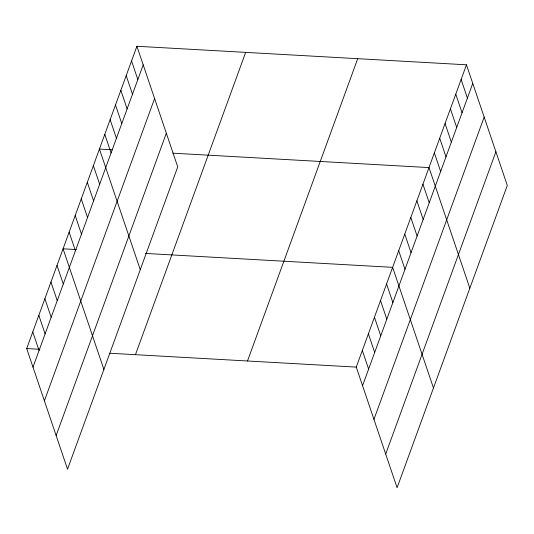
<?xml version="1.0" encoding="UTF-8"?>
<svg xmlns="http://www.w3.org/2000/svg" width="534" height="534" viewBox="0 0 534 534"><rect width="100%" height="100%" fill="white"/><g stroke="black" fill="none" stroke-linecap="round" stroke-linejoin="round"><path stroke-width="0.8" d="M136.904 46.264L177.735 166.895L67.531 469.199L26.7 348.562L136.904 46.264L466.469 64.801L507.3 185.438L397.096 487.736L356.265 367.105L466.469 64.801M32.988 367.145L143.192 64.848M44.389 400.827L154.593 98.523M56.137 435.524L166.334 133.22M135.456 354.683L245.66 52.385M247.509 360.984L357.713 58.687M362.559 385.688L472.757 83.391M373.954 419.364L484.158 117.066M385.702 454.06L495.899 151.763M112.614 149.787L99.431 149.046L140.268 269.677M172.762 153.171L429.002 167.583L469.833 288.22M76.249 249.545L63.065 248.804L103.896 369.441M145.455 253.436L392.63 267.34L433.468 387.978M26.7 348.562L39.883 349.303M109.917 353.248L356.265 367.105M461.116 79.486L467.404 98.069M455.762 94.171L462.05 112.754M450.409 108.849L456.704 127.439M445.056 123.534L451.35 142.117M439.702 138.219L445.997 156.802M434.349 152.904L440.643 171.487M422.935 184.21L429.229 202.793M416.874 200.837L423.168 219.421M410.813 217.465L417.107 236.048M404.752 234.092L411.046 252.675M398.691 250.72L404.986 269.303M386.569 283.968L392.864 302.551M380.508 300.595L386.803 319.178M374.447 317.223L380.742 335.806M368.387 333.85L374.681 352.433M362.326 350.478L368.62 369.061M131.551 60.949L137.839 79.533M126.198 75.628L132.485 94.218M120.844 90.313L127.132 108.896M115.491 104.998L121.779 123.581M110.138 119.683L116.432 138.266M104.784 134.361L111.079 152.951M93.37 165.673L99.664 184.257M87.309 182.301L93.604 200.884M81.248 198.928L87.543 217.512M75.187 215.549L81.482 234.139M69.126 232.177L75.421 250.766M57.005 265.431L63.299 284.015M50.944 282.059L57.238 300.642M44.883 298.686L51.171 317.269M38.822 315.314L45.11 333.897M32.761 331.934L39.049 350.524"/></g></svg>
